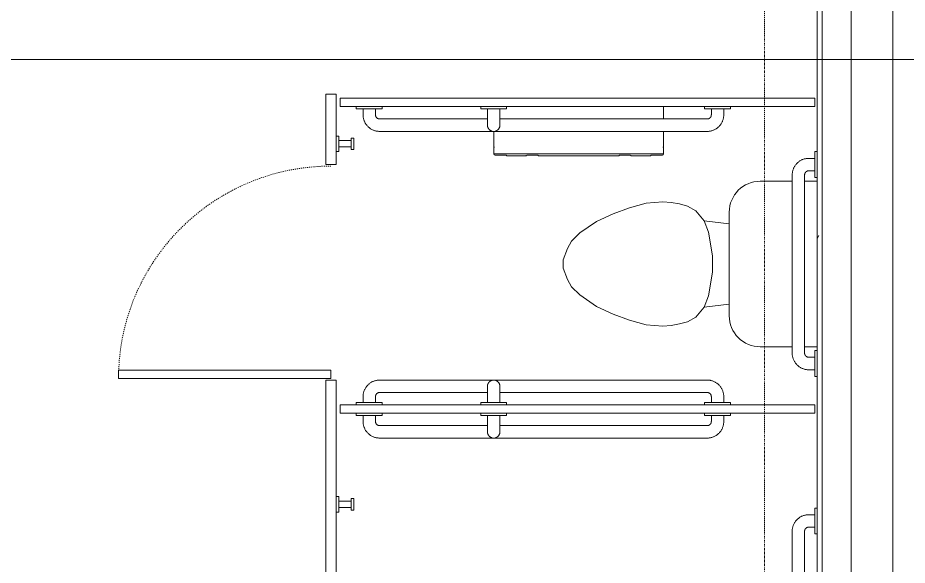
# Model space of a CAD drawing. Header units: inches. Extents: x 23906 to 26777, y -23220 to -20467.
# Drawn here: x 25412.4 to 25519.6, y -22649.6 to -22583.6 of the extents above; entities that cross this region are included whole.
import ezdxf

# ---------------------------------------------------------------- set-up
doc = ezdxf.new("R2010")
doc.units = ezdxf.units.IN
doc.header["$MEASUREMENT"] = 0
for name, pattern in [('Dash', [0.25, 0.125, -0.125]), ('Dash Dot 3_16_', [0.3125, 0.1875, -0.0625, 0, -0.0625]), ('Dash_2_', [0.25, 0.125, -0.125])]:
    doc.linetypes.add(name, pattern=pattern)
for name, color, linetype, lineweight in [('A-ANNO-SYMB', 150, 'Continuous', 9), ('A-GENM', 13, 'Continuous', 20), ('A-WALL', 113, 'Continuous', 20), ('A-WALL-PATT', 111, 'Continuous', 50), ('G-ANNO-SYMB', 111, 'Continuous', 9), ('I-WALL', 2, 'Continuous', 20), ('P-SANR-FIXT', 6, 'Continuous', 20), ('Q-SPCQ', 91, 'Continuous', 20), ('Q-SPCQ-HDLN', 91, 'Dash_2_', 9)]:
    doc.layers.add(name, color=color, linetype=linetype, lineweight=lineweight)

# ---------------------------------------------------------------- blocks, each defined once
blk = doc.blocks.new('Toilet-Domestic-3D - Toilet-Domestic-3D-V18-Enlarged First Floor Plan _East_')
at = {"layer": 'P-SANR-FIXT', "color": 43, "lineweight": 13}
for p, q in [((-1.87, 11.5), (-0.5, 12)), ((-0.5, 12), (0.5, 12)), ((0.5, 12), (1.87, 11.5)), ((-3.74, 10), (-2.74, 11)), ((-2.74, 11), (-1.87, 11.5)), ((1.87, 11.5), (2.74, 11)), ((2.74, 11), (3.74, 10)), ((-5.13, 8), (-3.74, 10)), ((3.74, 10), (5.13, 8)), ((-6.06, 6), (-5.13, 8)), ((5.13, 8), (6.06, 6)), ((-6.79, 4), (-6.06, 6)), ((6.06, 6), (6.79, 4)), ((-7.33, 1.99), (-6.79, 4)), ((6.79, 4), (7.33, 1.99)), ((-7.5, 0), (-7.33, 1.99)), ((7.33, 1.99), (7.5, 0)), ((-7.41, -1), (-7.5, 0)), ((-7.24, -2), (-7.41, -1)), ((7.41, -1), (7.24, -2)), ((7.5, 0), (7.41, -1)), ((-6.97, -3), (-7.24, -2)), ((7.24, -2), (6.97, -3)), ((-6.4, -4), (-6.97, -3)), ((6.97, -3), (6.4, -4)), ((-5.21, -5), (-6.4, -4)), ((6.4, -4), (5.21, -5)), ((-3.84, -5.5), (-5.21, -5)), ((-4.86, -8.02), (-5.21, -5)), ((5.21, -5), (3.84, -5.5)), ((4.86, -8.02), (5.21, -5)), ((-1, -6), (-3.84, -5.5)), ((1, -6), (-1, -6)), ((3.84, -5.5), (1, -6)), ((6.25, -8.02), (-6.25, -8.02)), ((-9.98, -11.75), (-9.98, -15.6)), ((9.98, -15.6), (9.98, -11.75)), ((-9.98, -17.1), (-9.98, -18.6)), ((9.98, -18.6), (9.98, -17.1))]:
    blk.add_line(p, q, dxfattribs=at)
for centre, start, end in [((-6.25, -11.75), 90, 180), ((6.25, -11.75), 0, 90)]:
    blk.add_arc(centre, 3.73, start, end, dxfattribs=at)
blk = doc.blocks.new('Partition-Floor_Braced-Bradley_Corp-St_Stl-ADA-N_Stalls - ADA _optional_ _ n Standard Stalls-320718-Enlarged First Floor Plan _East_')
at = {"layer": 'Q-SPCQ', "color": 43, "lineweight": 13}
for p, q in [((11.69, 94.87), (12.69, 94.87)), ((11.69, 59.25), (11.69, 94.87)), ((12.69, 94.87), (12.69, 59.25)), ((71.69, 84.87), (72.69, 84.87)), ((71.69, 59.25), (71.69, 84.87)), ((72.69, 84.87), (72.69, 59.25)), ((8.5, 59.88), (11.5, 59.88)), ((8.5, 58.63), (8.5, 59.88)), ((11.5, 59.88), (11.5, 58.63)), ((12.69, 59.25), (11.69, 59.25)), ((47.5, 59.88), (71.5, 59.88)), ((47.5, 58.63), (47.5, 59.88)), ((71.5, 59.88), (71.5, 58.63)), ((72.69, 59.25), (71.69, 59.25)), ((97.5, 59.88), (106, 59.88)), ((97.5, 58.63), (97.5, 59.88)), ((106, 59.88), (106, 58.63)), ((11.5, 58.63), (8.5, 58.63)), ((71.5, 58.63), (47.5, 58.63)), ((67.5, 58.13), (68.5, 58.13)), ((67.5, 0.88), (67.5, 58.13)), ((68.5, 58.13), (68.5, 0.88)), ((106, 58.63), (97.5, 58.63)), ((104.5, 58.13), (105.5, 58.13)), ((104.5, 0.88), (104.5, 58.13)), ((105.5, 58.13), (105.5, 0.88)), ((68.5, 0.88), (67.5, 0.88)), ((105.5, 0.88), (104.5, 0.88))]:
    blk.add_line(p, q, dxfattribs=at)
at = {"layer": 'Q-SPCQ-HDLN', "color": 43, "linetype": 'Dash', "lineweight": 13}
for centre, radius, end in [((11.69, 59.25), 35.62, 88.2092), ((71.69, 59.25), 25.62, 87.7958)]:
    blk.add_arc(centre, radius, 0, end, dxfattribs=at)
blk = doc.blocks.new('817_Grab_Bars - 8170-001420-V22-Enlarged First Floor Plan _East_')
at = {"layer": 'Q-SPCQ', "color": 43, "lineweight": 13}
for p, q in [((25453.2, -22631.3), (25453.2, -22631.58)), ((25456.33, -22631.58), (25456.33, -22631.3)), ((25495.2, -22631.3), (25495.2, -22631.58)), ((25498.33, -22631.58), (25498.33, -22631.3)), ((25454.77, -22631.58), (25453.2, -22631.58)), ((25454.02, -22631.58), (25454.02, -22632.3)), ((25456.33, -22631.58), (25454.77, -22631.58)), ((25455.52, -22632.3), (25455.52, -22631.58)), ((25496.77, -22631.58), (25495.2, -22631.58)), ((25496.02, -22631.58), (25496.02, -22632.3)), ((25498.33, -22631.58), (25496.77, -22631.58)), ((25497.52, -22632.3), (25497.52, -22631.58)), ((25469.02, -22632.8), (25456.02, -22632.8)), ((25495.52, -22632.8), (25470.51, -22632.8)), ((25456.02, -22634.3), (25495.52, -22634.3))]:
    blk.add_line(p, q, dxfattribs=at)
at = {"layer": 'Q-SPCQ', "color": 43, "lineweight": 13, "flags": 128}
for points in [[(25454.02, -22632.3), (25454.02, -22632.38), (25454.02, -22632.46), (25454.03, -22632.54), (25454.04, -22632.62), (25454.06, -22632.7), (25454.07, -22632.78), (25454.09, -22632.86), (25454.12, -22632.93), (25454.14, -22633.01), (25454.17, -22633.08), (25454.21, -22633.15), (25454.24, -22633.23), (25454.28, -22633.3), (25454.32, -22633.37), (25454.36, -22633.43), (25454.41, -22633.5), (25454.46, -22633.56), (25454.51, -22633.62), (25454.57, -22633.68), (25454.62, -22633.74), (25454.68, -22633.79), (25454.74, -22633.84), (25454.8, -22633.89), (25454.87, -22633.94), (25454.93, -22633.99), (25455, -22634.03), (25455.07, -22634.07), (25455.14, -22634.1), (25455.22, -22634.14), (25455.29, -22634.17), (25455.37, -22634.19), (25455.44, -22634.22), (25455.52, -22634.24), (25455.6, -22634.26), (25455.68, -22634.27), (25455.75, -22634.29), (25455.83, -22634.29), (25455.91, -22634.3), (25455.99, -22634.3), (25456.02, -22634.3)], [(25456.02, -22632.8), (25456, -22632.8), (25455.98, -22632.8), (25455.96, -22632.8), (25455.94, -22632.8), (25455.92, -22632.79), (25455.9, -22632.79), (25455.88, -22632.78), (25455.86, -22632.78), (25455.84, -22632.77), (25455.82, -22632.76), (25455.8, -22632.76), (25455.78, -22632.75), (25455.77, -22632.74), (25455.75, -22632.73), (25455.73, -22632.72), (25455.72, -22632.7), (25455.7, -22632.69), (25455.69, -22632.68), (25455.67, -22632.67), (25455.66, -22632.65), (25455.64, -22632.64), (25455.63, -22632.62), (25455.62, -22632.61), (25455.61, -22632.59), (25455.59, -22632.57), (25455.58, -22632.56), (25455.57, -22632.54), (25455.57, -22632.52), (25455.56, -22632.5), (25455.55, -22632.48), (25455.54, -22632.47), (25455.54, -22632.45), (25455.53, -22632.43), (25455.53, -22632.41), (25455.52, -22632.39), (25455.52, -22632.37), (25455.52, -22632.35), (25455.52, -22632.33), (25455.52, -22632.31), (25455.52, -22632.3)], [(25495.52, -22634.3), (25495.6, -22634.3), (25495.68, -22634.3), (25495.75, -22634.29), (25495.83, -22634.28), (25495.91, -22634.26), (25495.99, -22634.25), (25496.07, -22634.22), (25496.14, -22634.2), (25496.22, -22634.17), (25496.29, -22634.14), (25496.37, -22634.11), (25496.44, -22634.08), (25496.51, -22634.04), (25496.58, -22634), (25496.64, -22633.95), (25496.71, -22633.91), (25496.77, -22633.86), (25496.83, -22633.81), (25496.89, -22633.75), (25496.95, -22633.7), (25497, -22633.64), (25497.06, -22633.58), (25497.11, -22633.51), (25497.15, -22633.45), (25497.2, -22633.38), (25497.24, -22633.32), (25497.28, -22633.25), (25497.32, -22633.17), (25497.35, -22633.1), (25497.38, -22633.03), (25497.41, -22632.95), (25497.43, -22632.88), (25497.45, -22632.8), (25497.47, -22632.72), (25497.49, -22632.64), (25497.5, -22632.56), (25497.51, -22632.48), (25497.51, -22632.4), (25497.52, -22632.32), (25497.52, -22632.3)], [(25496.02, -22632.3), (25496.01, -22632.32), (25496.01, -22632.34), (25496.01, -22632.36), (25496.01, -22632.38), (25496.01, -22632.4), (25496, -22632.42), (25496, -22632.44), (25495.99, -22632.46), (25495.98, -22632.48), (25495.98, -22632.5), (25495.97, -22632.52), (25495.96, -22632.53), (25495.95, -22632.55), (25495.94, -22632.57), (25495.93, -22632.59), (25495.92, -22632.6), (25495.9, -22632.62), (25495.89, -22632.63), (25495.88, -22632.65), (25495.86, -22632.66), (25495.85, -22632.68), (25495.83, -22632.69), (25495.82, -22632.7), (25495.8, -22632.71), (25495.79, -22632.72), (25495.77, -22632.73), (25495.75, -22632.74), (25495.73, -22632.75), (25495.71, -22632.76), (25495.7, -22632.77), (25495.68, -22632.78), (25495.66, -22632.78), (25495.64, -22632.79), (25495.62, -22632.79), (25495.6, -22632.8), (25495.58, -22632.8), (25495.56, -22632.8), (25495.54, -22632.8), (25495.52, -22632.8), (25495.52, -22632.8)]]:
    blk.add_lwpolyline(points, dxfattribs=at)
blk = doc.blocks.new('817_Grab_Bars - 8170-001420-V23-Enlarged First Floor Plan _East_')
at = {"layer": 'Q-SPCQ', "color": 43, "lineweight": 13}
for p, q in [((25495.52, -22627.3), (25456.02, -22627.3)), ((25456.02, -22628.8), (25469.02, -22628.8)), ((25470.51, -22628.8), (25495.52, -22628.8)), ((25453.2, -22630.02), (25453.2, -22630.3)), ((25453.2, -22630.02), (25454.77, -22630.02)), ((25454.02, -22629.3), (25454.02, -22630.02)), ((25454.77, -22630.02), (25456.33, -22630.02)), ((25455.52, -22630.02), (25455.52, -22629.3)), ((25456.33, -22630.3), (25456.33, -22630.02)), ((25495.2, -22630.02), (25495.2, -22630.3)), ((25495.2, -22630.02), (25496.77, -22630.02)), ((25496.02, -22629.3), (25496.02, -22630.02)), ((25496.77, -22630.02), (25498.33, -22630.02)), ((25497.52, -22630.02), (25497.52, -22629.3)), ((25498.33, -22630.3), (25498.33, -22630.02))]:
    blk.add_line(p, q, dxfattribs=at)
at = {"layer": 'Q-SPCQ', "color": 43, "lineweight": 13, "flags": 128}
for points in [[(25456.02, -22627.3), (25455.94, -22627.3), (25455.86, -22627.31), (25455.78, -22627.32), (25455.7, -22627.33), (25455.62, -22627.34), (25455.54, -22627.36), (25455.46, -22627.38), (25455.39, -22627.4), (25455.31, -22627.43), (25455.24, -22627.46), (25455.16, -22627.49), (25455.09, -22627.53), (25455.02, -22627.57), (25454.95, -22627.61), (25454.89, -22627.65), (25454.82, -22627.7), (25454.76, -22627.75), (25454.7, -22627.8), (25454.64, -22627.85), (25454.58, -22627.91), (25454.53, -22627.97), (25454.47, -22628.03), (25454.42, -22628.09), (25454.38, -22628.16), (25454.33, -22628.22), (25454.29, -22628.29), (25454.25, -22628.36), (25454.22, -22628.43), (25454.18, -22628.5), (25454.15, -22628.58), (25454.12, -22628.65), (25454.1, -22628.73), (25454.08, -22628.81), (25454.06, -22628.88), (25454.04, -22628.96), (25454.03, -22629.04), (25454.02, -22629.12), (25454.02, -22629.2), (25454.02, -22629.28), (25454.02, -22629.3)], [(25497.52, -22629.3), (25497.51, -22629.22), (25497.51, -22629.14), (25497.5, -22629.06), (25497.49, -22628.98), (25497.48, -22628.91), (25497.46, -22628.83), (25497.44, -22628.75), (25497.41, -22628.67), (25497.39, -22628.6), (25497.36, -22628.52), (25497.32, -22628.45), (25497.29, -22628.38), (25497.25, -22628.31), (25497.21, -22628.24), (25497.17, -22628.17), (25497.12, -22628.11), (25497.07, -22628.05), (25497.02, -22627.98), (25496.96, -22627.92), (25496.91, -22627.87), (25496.85, -22627.81), (25496.79, -22627.76), (25496.73, -22627.71), (25496.66, -22627.66), (25496.6, -22627.62), (25496.53, -22627.58), (25496.46, -22627.54), (25496.39, -22627.5), (25496.31, -22627.47), (25496.24, -22627.44), (25496.16, -22627.41), (25496.09, -22627.39), (25496.01, -22627.37), (25495.93, -22627.35), (25495.86, -22627.33), (25495.78, -22627.32), (25495.7, -22627.31), (25495.62, -22627.31), (25495.54, -22627.3), (25495.52, -22627.3)], [(25455.52, -22629.3), (25455.52, -22629.28), (25455.52, -22629.26), (25455.52, -22629.24), (25455.52, -22629.22), (25455.53, -22629.2), (25455.53, -22629.18), (25455.53, -22629.16), (25455.54, -22629.15), (25455.55, -22629.13), (25455.55, -22629.11), (25455.56, -22629.09), (25455.57, -22629.07), (25455.58, -22629.05), (25455.59, -22629.04), (25455.6, -22629.02), (25455.61, -22629), (25455.63, -22628.99), (25455.64, -22628.97), (25455.65, -22628.96), (25455.67, -22628.94), (25455.68, -22628.93), (25455.7, -22628.92), (25455.71, -22628.91), (25455.73, -22628.89), (25455.75, -22628.88), (25455.76, -22628.87), (25455.78, -22628.86), (25455.8, -22628.85), (25455.82, -22628.84), (25455.83, -22628.84), (25455.85, -22628.83), (25455.87, -22628.82), (25455.89, -22628.82), (25455.91, -22628.81), (25455.93, -22628.81), (25455.95, -22628.81), (25455.97, -22628.8), (25455.99, -22628.8), (25456.01, -22628.8), (25456.02, -22628.8)], [(25495.52, -22628.8), (25495.54, -22628.8), (25495.56, -22628.8), (25495.58, -22628.81), (25495.59, -22628.81), (25495.61, -22628.81), (25495.63, -22628.82), (25495.65, -22628.82), (25495.67, -22628.83), (25495.69, -22628.83), (25495.71, -22628.84), (25495.73, -22628.85), (25495.75, -22628.86), (25495.76, -22628.87), (25495.78, -22628.88), (25495.8, -22628.89), (25495.81, -22628.9), (25495.83, -22628.91), (25495.84, -22628.93), (25495.86, -22628.94), (25495.87, -22628.95), (25495.89, -22628.97), (25495.9, -22628.98), (25495.91, -22629), (25495.92, -22629.02), (25495.94, -22629.03), (25495.95, -22629.05), (25495.96, -22629.07), (25495.97, -22629.08), (25495.97, -22629.1), (25495.98, -22629.12), (25495.99, -22629.14), (25495.99, -22629.16), (25496, -22629.18), (25496, -22629.2), (25496.01, -22629.22), (25496.01, -22629.24), (25496.01, -22629.26), (25496.01, -22629.28), (25496.02, -22629.3), (25496.02, -22629.3)]]:
    blk.add_lwpolyline(points, dxfattribs=at)
blk = doc.blocks.new('Dispenser-Toilet_Tissue-Frost_Products_LTD_-Jumbo-169 - Steel-Brushed-Stainless_Steel-V28-Enlarged First Floor Plan _East_')
at = {"layer": 'Q-SPCQ', "color": 43, "lineweight": 13}
for p, q in [((25490.26, -22594.3), (25490.26, -22595.81)), ((25469.77, -22599.14), (25469.77, -22597.3)), ((25490.26, -22597.3), (25490.26, -22599.14)), ((25469.77, -22600), (25469.77, -22599.23)), ((25469.77, -22599.23), (25469.83, -22599.23)), ((25469.83, -22599.23), (25469.83, -22599.2)), ((25490.21, -22599.2), (25490.21, -22599.23)), ((25490.21, -22599.23), (25490.26, -22599.23)), ((25490.26, -22599.23), (25490.26, -22600)), ((25490.26, -22600), (25469.77, -22600)), ((25471.28, -22600.16), (25469.93, -22600.16)), ((25473.61, -22600.26), (25471.44, -22600.26)), ((25475.08, -22600.16), (25473.77, -22600.16)), ((25484.77, -22600.26), (25475.26, -22600.26)), ((25486.26, -22600.16), (25484.95, -22600.16)), ((25488.59, -22600.26), (25486.42, -22600.26)), ((25490.11, -22600.16), (25488.75, -22600.16))]:
    blk.add_line(p, q, dxfattribs=at)
for centre, radius, start, end in [((25469.83, -22599.14), 0.06, 180, 270), ((25490.2, -22599.14), 0.0601, 272.6815, 0), ((25469.93, -22600), 0.16, 180, 270), ((25471.44, -22600.08), 0.18, 206.3878, 270), ((25473.61, -22600.08), 0.18, 270, 333.6122), ((25473.6, -22600.11), 0.151, 272.679, 306.5225), ((25473.59, -22600.11), 0.151, 283.5041, 306.5225), ((25475.26, -22600.04), 0.22, 213.0557, 270), ((25484.77, -22600.04), 0.22, 270, 326.9443), ((25486.42, -22600.08), 0.18, 206.3878, 270), ((25486.43, -22600.11), 0.151, 233.4775, 267.321), ((25486.44, -22600.11), 0.151, 233.4775, 256.4959), ((25488.59, -22600.08), 0.18, 270, 333.6122), ((25490.1, -22600), 0.16, 270.9981, 0)]:
    blk.add_arc(centre, radius, start, end, dxfattribs=at)
blk = doc.blocks.new('817_Grab_Bars - 8170-001420-V32-Enlarged First Floor Plan _East_')
at = {"layer": 'Q-SPCQ', "color": 43, "lineweight": 13}
for p, q in [((25508.77, -22642.74), (25508.48, -22642.74)), ((25508.48, -22644.3), (25508.48, -22642.74)), ((25508.48, -22643.55), (25507.77, -22643.55)), ((25507.77, -22645.05), (25508.48, -22645.05)), ((25508.48, -22645.87), (25508.48, -22644.3)), ((25505.77, -22645.55), (25505.77, -22685.05)), ((25507.27, -22685.05), (25507.27, -22645.55)), ((25508.48, -22645.87), (25508.77, -22645.87)), ((25508.77, -22684.74), (25508.48, -22684.74)), ((25508.48, -22686.3), (25508.48, -22684.74)), ((25508.48, -22685.55), (25507.77, -22685.55)), ((25507.77, -22687.05), (25508.48, -22687.05)), ((25508.48, -22687.87), (25508.48, -22686.3)), ((25508.48, -22687.87), (25508.77, -22687.87))]:
    blk.add_line(p, q, dxfattribs=at)
at = {"layer": 'Q-SPCQ', "color": 43, "lineweight": 13, "flags": 128}
for points in [[(25507.77, -22643.55), (25507.69, -22643.55), (25507.61, -22643.56), (25507.53, -22643.57), (25507.45, -22643.58), (25507.37, -22643.59), (25507.29, -22643.61), (25507.21, -22643.63), (25507.14, -22643.65), (25507.06, -22643.68), (25506.99, -22643.71), (25506.91, -22643.74), (25506.84, -22643.78), (25506.77, -22643.82), (25506.7, -22643.86), (25506.64, -22643.9), (25506.57, -22643.95), (25506.51, -22644), (25506.45, -22644.05), (25506.39, -22644.1), (25506.33, -22644.16), (25506.28, -22644.22), (25506.22, -22644.28), (25506.17, -22644.34), (25506.13, -22644.41), (25506.08, -22644.47), (25506.04, -22644.54), (25506, -22644.61), (25505.97, -22644.68), (25505.93, -22644.75), (25505.9, -22644.83), (25505.87, -22644.9), (25505.85, -22644.98), (25505.83, -22645.06), (25505.81, -22645.13), (25505.79, -22645.21), (25505.78, -22645.29), (25505.77, -22645.37), (25505.77, -22645.45), (25505.77, -22645.53), (25505.77, -22645.55)], [(25507.27, -22645.55), (25507.27, -22645.53), (25507.27, -22645.51), (25507.27, -22645.49), (25507.27, -22645.47), (25507.28, -22645.45), (25507.28, -22645.43), (25507.28, -22645.41), (25507.29, -22645.4), (25507.3, -22645.38), (25507.3, -22645.36), (25507.31, -22645.34), (25507.32, -22645.32), (25507.33, -22645.3), (25507.34, -22645.29), (25507.35, -22645.27), (25507.36, -22645.25), (25507.38, -22645.24), (25507.39, -22645.22), (25507.4, -22645.21), (25507.42, -22645.19), (25507.43, -22645.18), (25507.45, -22645.17), (25507.46, -22645.16), (25507.48, -22645.14), (25507.5, -22645.13), (25507.51, -22645.12), (25507.53, -22645.11), (25507.55, -22645.1), (25507.57, -22645.09), (25507.58, -22645.09), (25507.6, -22645.08), (25507.62, -22645.07), (25507.64, -22645.07), (25507.66, -22645.06), (25507.68, -22645.06), (25507.7, -22645.06), (25507.72, -22645.05), (25507.74, -22645.05), (25507.76, -22645.05), (25507.77, -22645.05)], [(25505.77, -22685.05), (25505.77, -22685.13), (25505.77, -22685.21), (25505.78, -22685.29), (25505.79, -22685.37), (25505.81, -22685.45), (25505.82, -22685.53), (25505.84, -22685.61), (25505.87, -22685.68), (25505.89, -22685.76), (25505.92, -22685.83), (25505.96, -22685.9), (25505.99, -22685.98), (25506.03, -22686.05), (25506.07, -22686.12), (25506.11, -22686.18), (25506.16, -22686.25), (25506.21, -22686.31), (25506.26, -22686.37), (25506.32, -22686.43), (25506.37, -22686.49), (25506.43, -22686.54), (25506.49, -22686.59), (25506.55, -22686.64), (25506.62, -22686.69), (25506.68, -22686.74), (25506.75, -22686.78), (25506.82, -22686.82), (25506.89, -22686.85), (25506.97, -22686.89), (25507.04, -22686.92), (25507.12, -22686.94), (25507.19, -22686.97), (25507.27, -22686.99), (25507.35, -22687.01), (25507.43, -22687.02), (25507.5, -22687.04), (25507.58, -22687.04), (25507.66, -22687.05), (25507.74, -22687.05), (25507.77, -22687.05)], [(25507.77, -22685.55), (25507.75, -22685.55), (25507.73, -22685.55), (25507.71, -22685.55), (25507.69, -22685.55), (25507.67, -22685.54), (25507.65, -22685.54), (25507.63, -22685.53), (25507.61, -22685.53), (25507.59, -22685.52), (25507.57, -22685.51), (25507.55, -22685.51), (25507.53, -22685.5), (25507.52, -22685.49), (25507.5, -22685.48), (25507.48, -22685.47), (25507.47, -22685.45), (25507.45, -22685.44), (25507.44, -22685.43), (25507.42, -22685.42), (25507.41, -22685.4), (25507.39, -22685.39), (25507.38, -22685.37), (25507.37, -22685.36), (25507.36, -22685.34), (25507.34, -22685.32), (25507.33, -22685.31), (25507.32, -22685.29), (25507.32, -22685.27), (25507.31, -22685.25), (25507.3, -22685.23), (25507.29, -22685.22), (25507.29, -22685.2), (25507.28, -22685.18), (25507.28, -22685.16), (25507.27, -22685.14), (25507.27, -22685.12), (25507.27, -22685.1), (25507.27, -22685.08), (25507.27, -22685.06), (25507.27, -22685.05)]]:
    blk.add_lwpolyline(points, dxfattribs=at)
blk = doc.blocks.new('817_Grab_Bars - 8170-001240-25748-Enlarged First Floor Plan _East_')
at = {"layer": 'Q-SPCQ', "color": 43, "lineweight": 13}
for p, q in [((25395.89, -22754.73), (25395.61, -22754.73)), ((25395.61, -22756.3), (25395.61, -22754.73)), ((25395.61, -22755.55), (25394.89, -22755.55)), ((25395.61, -22757.86), (25395.61, -22756.3)), ((25392.89, -22757.55), (25392.89, -22779.05)), ((25394.39, -22779.05), (25394.39, -22757.55)), ((25394.89, -22757.05), (25395.61, -22757.05)), ((25395.61, -22757.86), (25395.89, -22757.86)), ((25395.89, -22778.73), (25395.61, -22778.73)), ((25395.61, -22780.3), (25395.61, -22778.73)), ((25395.61, -22779.55), (25394.89, -22779.55)), ((25395.61, -22781.86), (25395.61, -22780.3)), ((25394.89, -22781.05), (25395.61, -22781.05)), ((25395.61, -22781.86), (25395.89, -22781.86))]:
    blk.add_line(p, q, dxfattribs=at)
at = {"layer": 'Q-SPCQ', "color": 43, "lineweight": 13, "flags": 128}
for points in [[(25394.89, -22755.55), (25394.81, -22755.55), (25394.73, -22755.55), (25394.65, -22755.56), (25394.57, -22755.57), (25394.49, -22755.59), (25394.41, -22755.6), (25394.34, -22755.62), (25394.26, -22755.65), (25394.19, -22755.68), (25394.11, -22755.7), (25394.04, -22755.74), (25393.97, -22755.77), (25393.9, -22755.81), (25393.83, -22755.85), (25393.76, -22755.9), (25393.7, -22755.94), (25393.63, -22755.99), (25393.57, -22756.04), (25393.51, -22756.1), (25393.46, -22756.15), (25393.4, -22756.21), (25393.35, -22756.27), (25393.3, -22756.34), (25393.25, -22756.4), (25393.21, -22756.47), (25393.17, -22756.53), (25393.13, -22756.6), (25393.09, -22756.68), (25393.06, -22756.75), (25393.03, -22756.82), (25393, -22756.9), (25392.97, -22756.97), (25392.95, -22757.05), (25392.93, -22757.13), (25392.92, -22757.21), (25392.91, -22757.29), (25392.9, -22757.37), (25392.89, -22757.45), (25392.89, -22757.53), (25392.89, -22757.55)], [(25394.39, -22757.55), (25394.39, -22757.53), (25394.39, -22757.51), (25394.39, -22757.49), (25394.4, -22757.47), (25394.4, -22757.45), (25394.4, -22757.43), (25394.41, -22757.41), (25394.42, -22757.39), (25394.42, -22757.37), (25394.43, -22757.35), (25394.44, -22757.33), (25394.45, -22757.32), (25394.46, -22757.3), (25394.47, -22757.28), (25394.48, -22757.26), (25394.49, -22757.25), (25394.5, -22757.23), (25394.51, -22757.22), (25394.53, -22757.2), (25394.54, -22757.19), (25394.56, -22757.17), (25394.57, -22757.16), (25394.59, -22757.15), (25394.6, -22757.14), (25394.62, -22757.13), (25394.64, -22757.12), (25394.65, -22757.11), (25394.67, -22757.1), (25394.69, -22757.09), (25394.71, -22757.08), (25394.73, -22757.07), (25394.75, -22757.07), (25394.77, -22757.06), (25394.79, -22757.06), (25394.81, -22757.05), (25394.83, -22757.05), (25394.84, -22757.05), (25394.86, -22757.05), (25394.88, -22757.05), (25394.89, -22757.05)], [(25392.89, -22779.05), (25392.89, -22779.13), (25392.9, -22779.21), (25392.9, -22779.29), (25392.92, -22779.37), (25392.93, -22779.44), (25392.95, -22779.52), (25392.97, -22779.6), (25392.99, -22779.68), (25393.02, -22779.75), (25393.05, -22779.83), (25393.08, -22779.9), (25393.12, -22779.97), (25393.15, -22780.04), (25393.2, -22780.11), (25393.24, -22780.18), (25393.29, -22780.24), (25393.34, -22780.3), (25393.39, -22780.37), (25393.44, -22780.42), (25393.5, -22780.48), (25393.56, -22780.54), (25393.62, -22780.59), (25393.68, -22780.64), (25393.74, -22780.69), (25393.81, -22780.73), (25393.88, -22780.77), (25393.95, -22780.81), (25394.02, -22780.85), (25394.09, -22780.88), (25394.17, -22780.91), (25394.24, -22780.94), (25394.32, -22780.96), (25394.39, -22780.98), (25394.47, -22781), (25394.55, -22781.02), (25394.63, -22781.03), (25394.71, -22781.04), (25394.79, -22781.04), (25394.87, -22781.05), (25394.89, -22781.05)], [(25394.89, -22779.55), (25394.87, -22779.55), (25394.85, -22779.55), (25394.83, -22779.54), (25394.81, -22779.54), (25394.79, -22779.54), (25394.77, -22779.53), (25394.75, -22779.53), (25394.73, -22779.52), (25394.71, -22779.51), (25394.7, -22779.51), (25394.68, -22779.5), (25394.66, -22779.49), (25394.64, -22779.48), (25394.62, -22779.47), (25394.61, -22779.46), (25394.59, -22779.45), (25394.58, -22779.44), (25394.56, -22779.42), (25394.55, -22779.41), (25394.53, -22779.4), (25394.52, -22779.38), (25394.5, -22779.37), (25394.49, -22779.35), (25394.48, -22779.33), (25394.47, -22779.32), (25394.46, -22779.3), (25394.45, -22779.28), (25394.44, -22779.26), (25394.43, -22779.25), (25394.42, -22779.23), (25394.42, -22779.21), (25394.41, -22779.19), (25394.41, -22779.17), (25394.4, -22779.15), (25394.4, -22779.13), (25394.39, -22779.11), (25394.39, -22779.09), (25394.39, -22779.07), (25394.39, -22779.05), (25394.39, -22779.05)]]:
    blk.add_lwpolyline(points, dxfattribs=at)
blk = doc.blocks.new('817_Grab_Bars - 8170-001180-V34-Enlarged First Floor Plan _East_')
at = {"layer": 'Q-SPCQ', "color": 43, "lineweight": 13}
for p, q in [((25468.2, -22631.3), (25468.2, -22631.58)), ((25471.33, -22631.58), (25471.33, -22631.3)), ((25471.33, -22631.58), (25468.2, -22631.58)), ((25469.02, -22631.58), (25469.02, -22632.3)), ((25470.52, -22632.3), (25470.52, -22631.58))]:
    blk.add_line(p, q, dxfattribs=at)
at = {"layer": 'Q-SPCQ', "color": 43, "lineweight": 13, "flags": 128}
for points in [[(25469.02, -22632.3), (25469.02, -22632.35), (25469.02, -22632.4), (25469.02, -22632.45), (25469.02, -22632.5), (25469.02, -22632.55), (25469.02, -22632.6), (25469.02, -22632.65), (25469.02, -22632.7), (25469.02, -22632.74), (25469.02, -22632.79), (25469.02, -22632.84), (25469.02, -22632.88), (25469.02, -22632.92), (25469.02, -22632.97), (25469.02, -22633.01), (25469.02, -22633.05), (25469.02, -22633.09), (25469.02, -22633.13), (25469.02, -22633.16), (25469.02, -22633.2), (25469.02, -22633.23), (25469.02, -22633.27), (25469.02, -22633.3), (25469.02, -22633.33), (25469.02, -22633.35), (25469.02, -22633.38), (25469.02, -22633.41), (25469.02, -22633.43), (25469.02, -22633.45), (25469.02, -22633.47), (25469.02, -22633.49), (25469.02, -22633.5), (25469.02, -22633.51), (25469.02, -22633.53), (25469.02, -22633.53), (25469.02, -22633.54), (25469.02, -22633.55), (25469.02, -22633.55), (25469.02, -22633.55)], [(25469.02, -22632.89), (25469.02, -22632.85), (25469.02, -22632.8), (25469.02, -22632.76), (25469.02, -22632.71), (25469.02, -22632.66), (25469.02, -22632.61), (25469.02, -22632.56), (25469.02, -22632.52), (25469.02, -22632.47), (25469.02, -22632.42), (25469.02, -22632.37), (25469.02, -22632.32)], [(25470.52, -22633.55), (25470.52, -22633.55), (25470.52, -22633.55), (25470.52, -22633.54), (25470.52, -22633.54), (25470.52, -22633.53), (25470.52, -22633.52), (25470.52, -22633.5), (25470.52, -22633.49), (25470.52, -22633.47), (25470.52, -22633.45), (25470.52, -22633.43), (25470.52, -22633.41), (25470.52, -22633.39), (25470.52, -22633.36), (25470.52, -22633.33), (25470.52, -22633.31), (25470.52, -22633.27), (25470.52, -22633.24), (25470.52, -22633.21), (25470.52, -22633.17), (25470.52, -22633.14), (25470.52, -22633.1), (25470.52, -22633.06), (25470.52, -22633.02), (25470.52, -22632.98), (25470.52, -22632.94), (25470.52, -22632.89), (25470.52, -22632.85), (25470.52, -22632.8), (25470.52, -22632.76), (25470.52, -22632.71), (25470.52, -22632.66), (25470.52, -22632.61), (25470.52, -22632.56), (25470.52, -22632.52), (25470.52, -22632.47), (25470.52, -22632.42), (25470.52, -22632.37), (25470.52, -22632.32), (25470.52, -22632.3)], [(25470.52, -22632.3), (25470.52, -22632.35), (25470.52, -22632.4), (25470.52, -22632.45), (25470.52, -22632.5), (25470.52, -22632.55), (25470.52, -22632.6)], [(25469.02, -22633.55), (25469.02, -22633.55), (25469.02, -22633.55), (25469.02, -22633.54), (25469.02, -22633.54), (25469.02, -22633.53), (25469.02, -22633.52), (25469.02, -22633.5), (25469.02, -22633.49), (25469.02, -22633.47), (25469.02, -22633.45), (25469.02, -22633.43), (25469.02, -22633.41), (25469.02, -22633.39), (25469.02, -22633.36), (25469.02, -22633.33), (25469.02, -22633.31), (25469.02, -22633.27), (25469.02, -22633.24), (25469.02, -22633.21), (25469.02, -22633.17), (25469.02, -22633.14), (25469.02, -22633.1), (25469.02, -22633.06), (25469.02, -22633.02), (25469.02, -22632.98)], [(25469.53, -22634.26), (25469.5, -22634.25), (25469.47, -22634.24), (25469.45, -22634.23), (25469.42, -22634.22), (25469.39, -22634.2), (25469.37, -22634.19), (25469.34, -22634.17), (25469.32, -22634.15), (25469.29, -22634.14), (25469.27, -22634.12), (25469.25, -22634.1), (25469.23, -22634.08), (25469.21, -22634.05), (25469.19, -22634.03), (25469.17, -22634.01), (25469.15, -22633.98), (25469.13, -22633.96), (25469.12, -22633.93), (25469.1, -22633.91), (25469.09, -22633.88), (25469.08, -22633.85), (25469.07, -22633.82), (25469.06, -22633.8), (25469.05, -22633.77), (25469.04, -22633.74), (25469.03, -22633.71), (25469.03, -22633.68), (25469.02, -22633.65), (25469.02, -22633.62), (25469.02, -22633.59), (25469.02, -22633.56), (25469.02, -22633.55)], [(25470.52, -22633.55), (25470.51, -22633.58), (25470.51, -22633.61), (25470.51, -22633.64), (25470.51, -22633.67), (25470.5, -22633.7), (25470.49, -22633.73), (25470.49, -22633.76), (25470.48, -22633.79), (25470.47, -22633.82), (25470.46, -22633.84), (25470.44, -22633.87), (25470.43, -22633.9), (25470.42, -22633.93), (25470.4, -22633.95), (25470.38, -22633.98), (25470.37, -22634), (25470.35, -22634.02), (25470.33, -22634.05), (25470.31, -22634.07), (25470.29, -22634.09), (25470.27, -22634.11), (25470.24, -22634.13), (25470.22, -22634.15), (25470.2, -22634.17), (25470.17, -22634.18), (25470.14, -22634.2), (25470.12, -22634.21), (25470.09, -22634.23), (25470.06, -22634.24), (25470.04, -22634.25), (25470.01, -22634.26), (25469.98, -22634.27), (25469.95, -22634.28)], [(25470.52, -22632.97), (25470.52, -22633.01), (25470.52, -22633.05), (25470.52, -22633.09), (25470.52, -22633.13), (25470.52, -22633.16), (25470.52, -22633.2), (25470.52, -22633.23), (25470.52, -22633.27), (25470.52, -22633.3), (25470.52, -22633.33), (25470.52, -22633.35), (25470.52, -22633.38), (25470.52, -22633.41), (25470.52, -22633.43), (25470.52, -22633.45), (25470.52, -22633.47), (25470.52, -22633.49), (25470.52, -22633.5), (25470.52, -22633.51), (25470.52, -22633.53), (25470.52, -22633.53), (25470.52, -22633.54), (25470.52, -22633.55), (25470.52, -22633.55), (25470.52, -22633.55)]]:
    blk.add_lwpolyline(points, dxfattribs=at)
blk = doc.blocks.new('817_Grab_Bars - 8170-001180-V35-Enlarged First Floor Plan _East_')
at = {"layer": 'Q-SPCQ', "color": 43, "lineweight": 13}
for p, q in [((25468.2, -22594.3), (25468.2, -22594.58)), ((25471.33, -22594.58), (25468.2, -22594.58)), ((25469.02, -22594.58), (25469.02, -22595.3)), ((25470.52, -22595.3), (25470.52, -22594.58)), ((25471.33, -22594.58), (25471.33, -22594.3))]:
    blk.add_line(p, q, dxfattribs=at)
at = {"layer": 'Q-SPCQ', "color": 43, "lineweight": 13, "flags": 128}
for points in [[(25469.02, -22595.3), (25469.02, -22595.35), (25469.02, -22595.4), (25469.02, -22595.45), (25469.02, -22595.5), (25469.02, -22595.55), (25469.02, -22595.6), (25469.02, -22595.65), (25469.02, -22595.7), (25469.02, -22595.74), (25469.02, -22595.79), (25469.02, -22595.84), (25469.02, -22595.88), (25469.02, -22595.92), (25469.02, -22595.97), (25469.02, -22596.01), (25469.02, -22596.05), (25469.02, -22596.09), (25469.02, -22596.13), (25469.02, -22596.16), (25469.02, -22596.2), (25469.02, -22596.23), (25469.02, -22596.27), (25469.02, -22596.3), (25469.02, -22596.33), (25469.02, -22596.35), (25469.02, -22596.38), (25469.02, -22596.41), (25469.02, -22596.43), (25469.02, -22596.45), (25469.02, -22596.47), (25469.02, -22596.49), (25469.02, -22596.5), (25469.02, -22596.51), (25469.02, -22596.53), (25469.02, -22596.53), (25469.02, -22596.54), (25469.02, -22596.55), (25469.02, -22596.55), (25469.02, -22596.55)], [(25469.02, -22595.76), (25469.02, -22595.71), (25469.02, -22595.66), (25469.02, -22595.61), (25469.02, -22595.56), (25469.02, -22595.52), (25469.02, -22595.47), (25469.02, -22595.42), (25469.02, -22595.37), (25469.02, -22595.32)], [(25469.02, -22595.89), (25469.02, -22595.85), (25469.02, -22595.8)], [(25469.02, -22596.55), (25469.02, -22596.55), (25469.02, -22596.55), (25469.02, -22596.54), (25469.02, -22596.54), (25469.02, -22596.53), (25469.02, -22596.52), (25469.02, -22596.5), (25469.02, -22596.49), (25469.02, -22596.47), (25469.02, -22596.45), (25469.02, -22596.43), (25469.02, -22596.41), (25469.02, -22596.39), (25469.02, -22596.36), (25469.02, -22596.33), (25469.02, -22596.31), (25469.02, -22596.27), (25469.02, -22596.24), (25469.02, -22596.21), (25469.02, -22596.17), (25469.02, -22596.14), (25469.02, -22596.1), (25469.02, -22596.06), (25469.02, -22596.02), (25469.02, -22595.98)], [(25470.52, -22596.55), (25470.52, -22596.55), (25470.52, -22596.55), (25470.52, -22596.54), (25470.52, -22596.54), (25470.52, -22596.53), (25470.52, -22596.52), (25470.52, -22596.5), (25470.52, -22596.49), (25470.52, -22596.47), (25470.52, -22596.45), (25470.52, -22596.43), (25470.52, -22596.41), (25470.52, -22596.39), (25470.52, -22596.36), (25470.52, -22596.33), (25470.52, -22596.31), (25470.52, -22596.27), (25470.52, -22596.24), (25470.52, -22596.21), (25470.52, -22596.17), (25470.52, -22596.14), (25470.52, -22596.1), (25470.52, -22596.06), (25470.52, -22596.02), (25470.52, -22595.98), (25470.52, -22595.94), (25470.52, -22595.89), (25470.52, -22595.85), (25470.52, -22595.8), (25470.52, -22595.76), (25470.52, -22595.71), (25470.52, -22595.66), (25470.52, -22595.61), (25470.52, -22595.56), (25470.52, -22595.52), (25470.52, -22595.47), (25470.52, -22595.42), (25470.52, -22595.37), (25470.52, -22595.32), (25470.52, -22595.3)], [(25470.52, -22595.3), (25470.52, -22595.35), (25470.52, -22595.4), (25470.52, -22595.45), (25470.52, -22595.5), (25470.52, -22595.55), (25470.52, -22595.6)], [(25470.52, -22595.97), (25470.52, -22596.01), (25470.52, -22596.05), (25470.52, -22596.09), (25470.52, -22596.13), (25470.52, -22596.16), (25470.52, -22596.2), (25470.52, -22596.23), (25470.52, -22596.27), (25470.52, -22596.3), (25470.52, -22596.33), (25470.52, -22596.35), (25470.52, -22596.38), (25470.52, -22596.41), (25470.52, -22596.43), (25470.52, -22596.45), (25470.52, -22596.47), (25470.52, -22596.49), (25470.52, -22596.5), (25470.52, -22596.51), (25470.52, -22596.53), (25470.52, -22596.53), (25470.52, -22596.54), (25470.52, -22596.55), (25470.52, -22596.55), (25470.52, -22596.55)], [(25469.53, -22597.26), (25469.5, -22597.25), (25469.47, -22597.24), (25469.45, -22597.23), (25469.42, -22597.22), (25469.39, -22597.2), (25469.37, -22597.19), (25469.34, -22597.17), (25469.32, -22597.15), (25469.29, -22597.14), (25469.27, -22597.12), (25469.25, -22597.1), (25469.23, -22597.08), (25469.21, -22597.05), (25469.19, -22597.03), (25469.17, -22597.01), (25469.15, -22596.98), (25469.13, -22596.96), (25469.12, -22596.93), (25469.1, -22596.91), (25469.09, -22596.88), (25469.08, -22596.85), (25469.07, -22596.82), (25469.06, -22596.8), (25469.05, -22596.77), (25469.04, -22596.74), (25469.03, -22596.71), (25469.03, -22596.68), (25469.02, -22596.65), (25469.02, -22596.62), (25469.02, -22596.59), (25469.02, -22596.56), (25469.02, -22596.55)], [(25470.52, -22596.55), (25470.51, -22596.58), (25470.51, -22596.61), (25470.51, -22596.64), (25470.51, -22596.67), (25470.5, -22596.7), (25470.49, -22596.73), (25470.49, -22596.76), (25470.48, -22596.79), (25470.47, -22596.82), (25470.46, -22596.84), (25470.44, -22596.87), (25470.43, -22596.9), (25470.42, -22596.93), (25470.4, -22596.95), (25470.38, -22596.98), (25470.37, -22597), (25470.35, -22597.02), (25470.33, -22597.05), (25470.31, -22597.07), (25470.29, -22597.09), (25470.27, -22597.11), (25470.24, -22597.13), (25470.22, -22597.15), (25470.2, -22597.17), (25470.17, -22597.18), (25470.14, -22597.2), (25470.12, -22597.21), (25470.09, -22597.23), (25470.06, -22597.24), (25470.04, -22597.25), (25470.01, -22597.26), (25469.98, -22597.27), (25469.95, -22597.28)]]:
    blk.add_lwpolyline(points, dxfattribs=at)
blk = doc.blocks.new('Robe_hook_5552 - Coat_hook_5552-253841-Enlarged First Floor Plan _East_')
at = {"layer": 'A-GENM', "color": 43, "lineweight": 13}
for p, q in [((-0.94, -0.01), (-0.94, -0.35)), ((-0.94, -0.35), (0.94, -0.35)), ((-0.37, -1.81), (-0.37, -0.35)), ((0.38, -1.81), (0.38, -0.35)), ((0.94, -0.35), (0.94, -0.01)), ((-0.69, -2.16), (-0.69, -1.81)), ((-0.69, -1.81), (0.69, -1.81)), ((0.69, -1.81), (0.69, -2.16)), ((0.69, -2.16), (-0.69, -2.16))]:
    blk.add_line(p, q, dxfattribs=at)
blk = doc.blocks.new('Locker Rooms and Restrooms_rvt-1-Enlarged First Floor Plan _East_')
at = {"layer": 'A-WALL-PATT', "lineweight": 9}
h = blk.add_hatch(dxfattribs=at)
h.set_pattern_fill('FP_8', color=8, style=0, pattern_type=2)
h.set_pattern_definition([(0, (0, 0), (30.72, 7.68), [1.267, -21.773, 1.267, -21.773, -122.88]), (0, (0, 0), (30.72, 7.68), [-46.08, 1.267, -44.813, 1.267, -21.773, -53.76]), (0, (0, 0), (30.72, 7.68), [-115.2, 1.267, -14.093, 1.267, -37.133]), (120, (11.52, 3.84), (-22.0110751, 22.7643004), [1.267, -21.773, 1.267, -21.773, -122.88]), (120, (11.52, 3.84), (-22.0110751, 22.7643004), [-46.08, 1.267, -44.813, 1.267, -21.773, -53.76]), (120, (11.52, 3.84), (-22.0110751, 22.7643004), [-115.2, 1.267, -14.093, 1.267, -37.133]), (240, (15.36, 19.2), (-8.7089249, -30.4443004), [1.267, -21.773, 1.267, -21.773, -122.88]), (240, (15.36, 19.2), (-8.7089249, -30.4443004), [-46.08, 1.267, -44.813, 1.267, -21.773, -53.76]), (240, (15.36, 19.2), (-8.7089249, -30.4443004), [-115.2, 1.267, -14.093, 1.267, -37.133])])
h.paths.add_polyline_path([(25508.77, -22691.3), (25509.39, -22691.3), (25509.39, -22519.68), (25508.77, -22519.68), (25508.77, -22685.35)], flags=0)
h.paths.add_polyline_path([(25508.77, -22516.18), (25509.39, -22516.18), (25509.39, -22435.18), (25508.77, -22435.18), (25508.77, -22515.55)], flags=0)
at = {"layer": 'A-WALL', "color": 7}
blk.add_line((25509.39, -22519.68), (25509.39, -22691.3), dxfattribs=at)
at = {"layer": 'I-WALL', "color": 7}
for p, q in [((25512.89, -22695.43), (25512.89, -22435.18)), ((25517.89, -22435.18), (25517.89, -22695.43)), ((25508.77, -22520.3), (25508.77, -22691.3))]:
    blk.add_line(p, q, dxfattribs=at)
at = {"color": 43, "lineweight": 13}
for name, p, rotation in [('Partition-Floor_Braced-Bradley_Corp-St_Stl-ADA-N_Stalls - ADA _optional_ _ n Standard Stalls-320718-Enlarged First Floor Plan _East_', (25509.39, -22698.8), 89.99999999999959), ('Robe_hook_5552 - Coat_hook_5552-253841-Enlarged First Floor Plan _East_', (25450.76, -22598.8), 89.99999999999991), ('Toilet-Domestic-3D - Toilet-Domestic-3D-V18-Enlarged First Floor Plan _East_', (25490.16, -22613.3), 90.0000000000001), ('817_Grab_Bars - 8170-001180-V34-Enlarged First Floor Plan _East_', (50939.53, -45261.61), 180), ('Robe_hook_5552 - Coat_hook_5552-253841-Enlarged First Floor Plan _East_', (25450.76, -22642.3), 89.99999999999991)]:
    blk.add_blockref(name, p, dxfattribs=dict(at, rotation=rotation))
for name, p in [('817_Grab_Bars - 8170-001420-V22-Enlarged First Floor Plan _East_', (0, 37)), ('817_Grab_Bars - 8170-001180-V35-Enlarged First Floor Plan _East_', (0, 0)), ('Dispenser-Toilet_Tissue-Frost_Products_LTD_-Jumbo-169 - Steel-Brushed-Stainless_Steel-V28-Enlarged First Floor Plan _East_', (0, 0)), ('817_Grab_Bars - 8170-001240-25748-Enlarged First Floor Plan _East_', (112.88, 154.99)), ('817_Grab_Bars - 8170-001420-V23-Enlarged First Floor Plan _East_', (0, 0)), ('817_Grab_Bars - 8170-001420-V22-Enlarged First Floor Plan _East_', (0, 0)), ('817_Grab_Bars - 8170-001180-V34-Enlarged First Floor Plan _East_', (0, 0)), ('817_Grab_Bars - 8170-001420-V32-Enlarged First Floor Plan _East_', (0, 0))]:
    blk.add_blockref(name, p, dxfattribs=at)

msp = doc.modelspace()

# ---------------------------------------------------------------- linework, layer by layer
at = {"layer": 'A-ANNO-SYMB', "linetype": 'Dash Dot 3_16_'}
msp.add_line((25502.44277, -22356.54449), (25502.44277, -22685.1658), dxfattribs=at)
at = {"layer": 'G-ANNO-SYMB'}
msp.add_line((26490.38628, -22588.63029), (23915.42951, -22588.63029), dxfattribs=at)

# ---------------------------------------------------------------- block references
at = {"lineweight": 5}
msp.add_blockref('Locker Rooms and Restrooms_rvt-1-Enlarged First Floor Plan _East_', (0, 0), dxfattribs=at)

doc.saveas('drawing.dxf')
